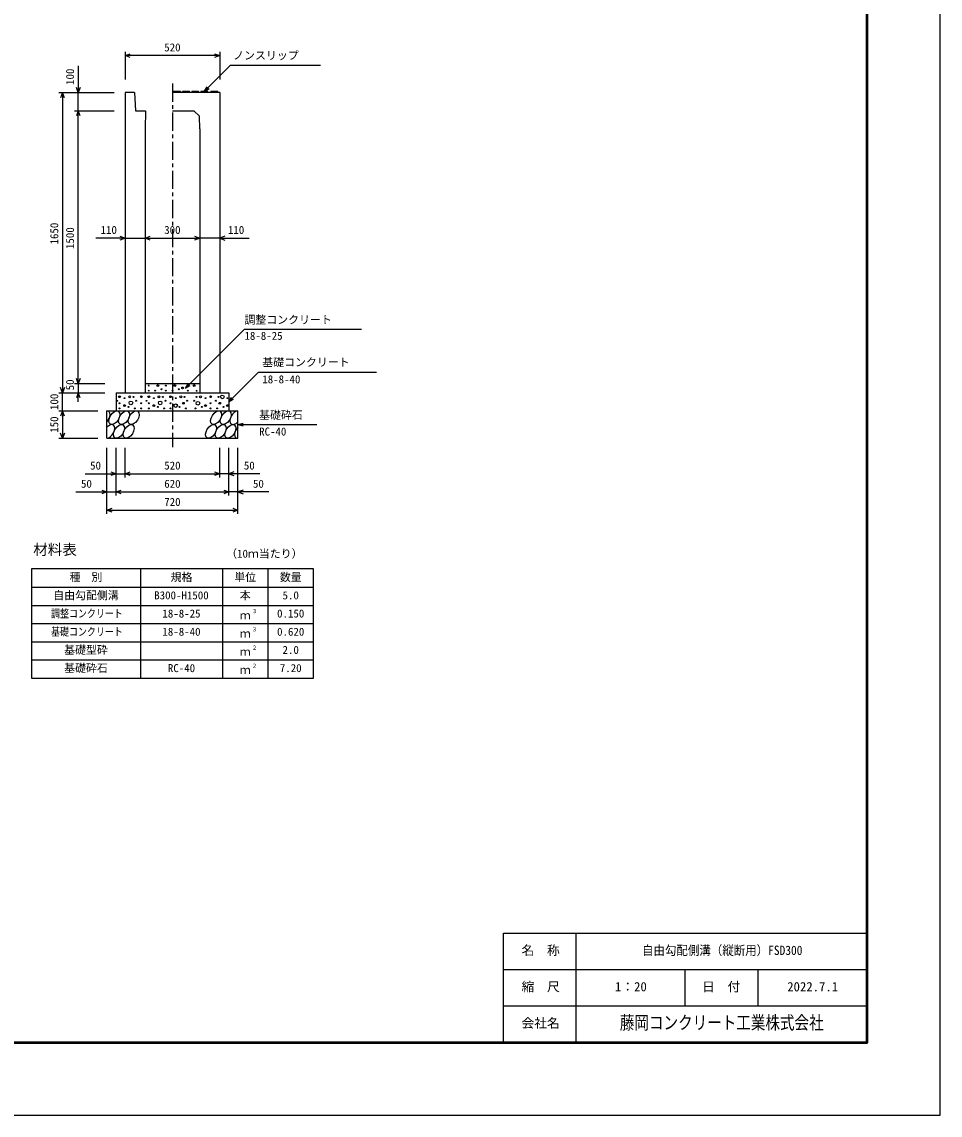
# Model space of a CAD drawing. Units: millimetres, scale not verified. Extents: x -16800 to 16800, y -5940 to 5940.
# Drawn here: x 11755 to 16800, y -5940 to 70 of the extents above; entities that cross this region are included whole.
import ezdxf
from ezdxf.enums import TextEntityAlignment as Align

# ---------------------------------------------------------------- set-up
doc = ezdxf.new("R2010")
doc.units = ezdxf.units.MM
doc.header["$LTSCALE"] = 20
doc.linetypes.add('CHAIN1', pattern=[8, 5, -1, 1, -1])
for name, color, linetype, lineweight in [('0-0_DIM', 7, 'Continuous', 25), ('0-1_Defpoints', 5, 'Continuous', 25), ('0-2_HATCH', 6, 'Continuous', 25), ('0-3_HYO', 3, 'Continuous', 25), ('0-4_HYO2', 4, 'Continuous', 25), ('0-5_OUTLINE', 3, 'Continuous', 25), ('0-6_TXT', 7, 'Continuous', 25), ('0-7_WAKU', 3, 'Continuous', 25), ('0-8_WAKU-LINE', 7, 'Continuous', 25)]:
    doc.layers.add(name, color=color, linetype=linetype, lineweight=lineweight)
doc.layers.add('0-9_WAKU-TXT', color=7, linetype='Continuous')
doc.styles.add('ＭＳ ゴシック', font='')
doc.styles.get('ＭＳ ゴシック').set_extended_font_data('MS Gothic')

msp = doc.modelspace()

# ---------------------------------------------------------------- linework, layer by layer
at = {"layer": '0-0_DIM'}
for p, q in [((12321.78, -95.58), (12321.78, -247.32)), ((12841.78, -115.58), (12321.78, -115.58)), ((12841.78, -95.58), (12841.78, -247.32)), ((12064.25, -171.63), (12064.25, -318.79)), ((12756.78, -312.29), (12899, -170.08)), ((13395.29, -170.08), (12899, -170.08)), ((12756.78, -312.29), (12771.78, -286.31)), ((12756.78, -312.29), (12782.76, -297.29)), ((11957.58, -318.79), (12260.91, -318.79)), ((11977.58, -318.79), (11977.58, -1968.79)), ((12064.25, -418.79), (12064.25, -318.79)), ((12044.25, -418.79), (12260.91, -418.79)), ((12064.25, -1918.79), (12064.25, -418.79)), ((12321.78, -1119.08), (12161.01, -1119.08)), ((12321.78, -1119.08), (12431.78, -1119.08)), ((12431.78, -1119.08), (12731.78, -1119.08)), ((12841.78, -1119.08), (12731.78, -1119.08)), ((12841.78, -1119.08), (13002.55, -1119.08)), ((13055.44, -1855.14), (12891.78, -2018.79)), ((13055.44, -1855.14), (13702.31, -1855.14)), ((12044.25, -1918.79), (12210.91, -1918.79)), ((12064.25, -1918.79), (12064.25, -1968.79)), ((12653.1, -1943.79), (12668.1, -1917.81)), ((11957.58, -1968.79), (12210.91, -1968.79)), ((11977.58, -2068.79), (11977.58, -1968.79)), ((12064.25, -2018.79), (12064.25, -1968.79)), ((12653.1, -1943.79), (12679.08, -1928.79)), ((12891.78, -2018.79), (12906.78, -1992.81)), ((12891.78, -2018.79), (12917.76, -2003.79)), ((11957.58, -2068.79), (12171.78, -2068.79)), ((11977.58, -2068.79), (11977.58, -2218.79)), ((12941.78, -2143.79), (12970.76, -2136.02)), ((12941.78, -2143.79), (13375.1, -2143.79)), ((12941.78, -2143.79), (12970.76, -2151.55)), ((11957.58, -2218.79), (12171.78, -2218.79)), ((12221.78, -2634.3), (12221.78, -2271.96)), ((12271.78, -2534.3), (12271.78, -2271.96)), ((12321.78, -2434.3), (12321.78, -2271.96)), ((12841.78, -2434.3), (12841.78, -2271.96)), ((12891.78, -2534.3), (12891.78, -2271.96)), ((12941.78, -2634.3), (12941.78, -2271.96)), ((12101.78, -2414.3), (12321.78, -2414.3)), ((12321.78, -2414.3), (12841.78, -2414.3)), ((13061.78, -2414.3), (12841.78, -2414.3)), ((12051.78, -2514.3), (12271.78, -2514.3)), ((12271.78, -2514.3), (12891.78, -2514.3)), ((13111.78, -2514.3), (12891.78, -2514.3)), ((12221.78, -2614.3), (12941.78, -2614.3))]:
    msp.add_line(p, q, dxfattribs=at)
at = {"layer": '0-0_DIM', "linetype": 'CHAIN1'}
msp.add_line((12581.78, -268.79), (12581.78, -2268.79), dxfattribs=at)
at = {"layer": '0-0_DIM'}
for points in [[(12350.01, -125.84), (12321.82, -115.58), (12350.01, -105.32)], [(12813.63, -105.32), (12841.82, -115.58), (12813.63, -125.84)], [(12074.51, -290.6), (12064.25, -318.79), (12053.99, -290.6)], [(11987.84, -346.98), (11977.58, -318.79), (11967.32, -346.98)], [(12074.51, -446.98), (12064.25, -418.79), (12053.99, -446.98)], [(12293.59, -1108.82), (12321.78, -1119.08), (12293.59, -1129.34)], [(12459.97, -1129.34), (12431.78, -1119.08), (12459.97, -1108.82)], [(12703.59, -1108.82), (12731.78, -1119.08), (12703.59, -1129.34)], [(12869.97, -1108.82), (12841.78, -1119.08), (12869.97, -1129.34)], [(12653.1, -1943.79), (12977.57, -1619.33), (13621.12, -1619.33)], [(12074.51, -1890.6), (12064.25, -1918.79), (12053.99, -1890.6)], [(11987.84, -1940.6), (11977.58, -1968.79), (11967.32, -1940.6)], [(12074.51, -1996.98), (12064.25, -1968.79), (12053.99, -1996.98)], [(11987.84, -2096.98), (11977.58, -2068.79), (11967.32, -2096.98)], [(11987.84, -2190.6), (11977.58, -2218.79), (11967.32, -2190.6)], [(12243.59, -2404.04), (12271.78, -2414.3), (12243.59, -2424.56)], [(12349.97, -2424.56), (12321.78, -2414.3), (12349.97, -2404.04)], [(12813.59, -2404.04), (12841.78, -2414.3), (12813.59, -2424.56)], [(12919.97, -2404.04), (12891.78, -2414.3), (12919.97, -2424.56)], [(12193.59, -2504.04), (12221.78, -2514.3), (12193.59, -2524.56)], [(12299.97, -2524.56), (12271.78, -2514.3), (12299.97, -2504.04)], [(12863.59, -2504.04), (12891.78, -2514.3), (12863.59, -2524.56)], [(12969.97, -2504.04), (12941.78, -2514.3), (12969.97, -2524.56)], [(12249.97, -2624.56), (12221.78, -2614.3), (12249.97, -2604.04)], [(12913.59, -2604.04), (12941.78, -2614.3), (12913.59, -2624.56)]]:
    msp.add_lwpolyline(points, dxfattribs=at)
at = {"layer": '0-1_Defpoints'}
msp.add_lwpolyline([(0, -5940), (16800, -5940), (16800, 5940), (0, 5940)], close=True, dxfattribs=at)
at = {"layer": '0-2_HATCH'}
for p, q in [((12586.78, -318.79), (12587.78, -312.29)), ((12625.78, -312.29), (12587.78, -312.29)), ((12626.78, -318.79), (12625.78, -312.29)), ((12636.78, -318.79), (12637.78, -312.29)), ((12675.78, -312.29), (12637.78, -312.29)), ((12676.78, -318.79), (12675.78, -312.29)), ((12686.78, -318.79), (12687.78, -312.29)), ((12725.78, -312.29), (12687.78, -312.29)), ((12726.78, -318.79), (12725.78, -312.29)), ((12736.78, -318.79), (12737.78, -312.29)), ((12775.78, -312.29), (12737.78, -312.29)), ((12776.78, -318.79), (12775.78, -312.29)), ((12791.78, -318.79), (12792.78, -312.29)), ((12830.78, -312.29), (12792.78, -312.29)), ((12831.78, -318.79), (12830.78, -312.29))]:
    msp.add_line(p, q, dxfattribs=at)
for centre, radius in [((12451.28, -1929.48), 2.5), ((12451.28, -1957.49), 2.5), ((12487.17, -1957.49), 2.5), ((12501.18, -1929.48), 5), ((12522.21, -1949.61), 2.5), ((12545.75, -1929.48), 2.5), ((12545.75, -1957.49), 2.5), ((12581.64, -1957.49), 2.5), ((12595.66, -1929.48), 5), ((12616.69, -1949.61), 2.5), ((12637.71, -1942.61), 5), ((12665.75, -1929.48), 2.5), ((12665.75, -1957.49), 2.5), ((12700.92, -1929.76), 5), ((12714.94, -1957.77), 2.5), ((12855.74, -1991.61), 10), ((12278.43, -2013.53), 2.5), ((12290.85, -1990.74), 5), ((12290.85, -2026.63), 2.5), ((12318.89, -2039.76), 5), ((12318.89, -1998.61), 2.5), ((12346.92, -1991.61), 5), ((12353.46, -2024.62), 10), ((12367.95, -1991.61), 2.5), ((12381.97, -2012.62), 2.5), ((12410.85, -1990.74), 5), ((12410.85, -2026.63), 2.5), ((12439.33, -2013.53), 2.5), ((12451.75, -1990.74), 5), ((12451.75, -2026.63), 2.5), ((12479.79, -2039.76), 5), ((12479.79, -1998.61), 2.5), ((12507.82, -1991.61), 5), ((12514.36, -2024.62), 10), ((12528.86, -1991.61), 2.5), ((12542.87, -2012.62), 2.5), ((12571.75, -1990.74), 5), ((12571.75, -2026.63), 2.5), ((12599.79, -2039.76), 10), ((12599.79, -1998.61), 2.5), ((12627.82, -1991.61), 5), ((12641.84, -2026.63), 5), ((12648.86, -1991.61), 2.5), ((12662.87, -2012.62), 2.5), ((12700.69, -2012.62), 2.5), ((12721.72, -2026.63), 10), ((12714.71, -1991.61), 2.5), ((12735.74, -1991.61), 5), ((12763.78, -2039.76), 5), ((12763.78, -1998.61), 2.5), ((12791.82, -1990.74), 5), ((12791.82, -2026.63), 2.5), ((12820.69, -2012.62), 2.5), ((12834.71, -1991.61), 2.5), ((12841.72, -2026.63), 5), ((12883.78, -2039.76), 5), ((12883.78, -1998.61), 2.5), ((12290.85, -2054.64), 2.5), ((12339.91, -2046.76), 2.5), ((12374.96, -2054.64), 2.5), ((12410.85, -2054.64), 2.5), ((12451.75, -2054.64), 2.5), ((12500.82, -2046.76), 2.5), ((12535.86, -2054.64), 2.5), ((12571.75, -2054.64), 2.5), ((12620.82, -2046.76), 2.5), ((12655.86, -2054.64), 2.5), ((12707.7, -2054.64), 2.5), ((12742.75, -2046.76), 2.5), ((12791.82, -2054.64), 2.5), ((12827.7, -2054.64), 2.5), ((12862.75, -2046.76), 2.5)]:
    msp.add_circle(centre, radius, dxfattribs=at)
for centre, start_param, end_param in [((12209.42, -2106.3), 4.385593, 6.6745444), ((12927.92, -2106.3), 0.3357715, 4.4411806), ((12234.74, -2181.29), 3.5111464, 7.548991), ((12953.25, -2181.29), 1.2110787, 3.5658734)]:
    msp.add_ellipse(centre, major_axis=(21.81, 35.31), ratio=0.5792, start_param=start_param, end_param=end_param, dxfattribs=at)
for centre in [(12262.63, -2106.3), (12315.84, -2106.3), (12369.04, -2106.3), (12821.51, -2106.3), (12874.72, -2106.3), (12287.95, -2181.29), (12341.16, -2181.29), (12793.62, -2181.29), (12846.83, -2181.29), (12900.04, -2181.29)]:
    msp.add_ellipse(centre, major_axis=(21.81, 35.31), ratio=0.5792, dxfattribs=at)
at = {"layer": '0-3_HYO'}
for p, q in [((12406.78, -2937.75), (12406.78, -3537.75)), ((12856.78, -2937.75), (12856.78, -3537.75)), ((13106.78, -2937.75), (13106.78, -3537.75)), ((11806.78, -3037.75), (13356.78, -3037.75))]:
    msp.add_line(p, q, dxfattribs=at)
msp.add_lwpolyline([(11806.78, -3537.75), (13356.78, -3537.75), (13356.78, -2937.75), (11806.78, -2937.75)], close=True, dxfattribs=at)
at = {"layer": '0-4_HYO2'}
for p, q in [((11806.78, -3137.75), (13356.78, -3137.75)), ((11806.78, -3237.75), (13356.78, -3237.75)), ((11806.78, -3337.75), (13356.78, -3337.75)), ((11806.78, -3437.75), (13356.78, -3437.75))]:
    msp.add_line(p, q, dxfattribs=at)
at = {"layer": '0-5_OUTLINE'}
for p, q in [((12321.78, -318.79), (12321.78, -1968.79)), ((12374.28, -318.79), (12321.78, -318.79)), ((12374.28, -318.79), (12379.28, -418.79)), ((12841.78, -318.79), (12581.78, -318.79)), ((12841.78, -318.79), (12841.78, -1968.79)), ((12379.28, -418.79), (12434.28, -418.79)), ((12434.28, -418.79), (12431.78, -518.79)), ((12581.78, -418.79), (12699.28, -418.79)), ((12699.28, -418.79), (12730.03, -448.79)), ((12731.78, -518.79), (12730.03, -448.79)), ((12431.78, -518.79), (12431.78, -1968.79)), ((12731.78, -518.79), (12731.78, -1968.79)), ((12431.78, -1918.79), (12731.78, -1918.79)), ((12271.78, -1968.79), (12271.78, -2068.79)), ((12271.78, -1968.79), (12891.78, -1968.79)), ((12321.78, -1968.79), (12431.78, -1968.79)), ((12731.78, -1968.79), (12841.78, -1968.79)), ((12891.78, -1968.79), (12891.78, -2068.79)), ((12221.78, -2218.79), (12221.78, -2068.79)), ((12221.78, -2068.79), (12941.78, -2068.79)), ((12941.78, -2218.79), (12941.78, -2068.79)), ((12221.78, -2218.79), (12941.78, -2218.79))]:
    msp.add_line(p, q, dxfattribs=at)
at = {"layer": '0-7_WAKU'}
for p, q in [((14400, -4940), (16400, -4940)), ((14400, -5540), (14400, -4940))]:
    msp.add_line(p, q, dxfattribs=at)
at = {"layer": '0-7_WAKU', "lineweight": 50}
msp.add_lwpolyline([(400, -5540), (16400, -5540), (16400, 5540), (400, 5540)], close=True, dxfattribs=at)
at = {"layer": '0-8_WAKU-LINE'}
for p, q in [((14800, -5540), (14800, -4940)), ((14400, -5140), (16400, -5140)), ((15400, -5340), (15400, -5140)), ((15800, -5340), (15800, -5140)), ((14400, -5340), (16400, -5340))]:
    msp.add_line(p, q, dxfattribs=at)

# ---------------------------------------------------------------- texts
at = {"layer": '0-0_DIM', "style": 'ＭＳ ゴシック'}
for s, p in [('520', (12536.78, -105.58)), ('ノンスリップ', (12915.71, -149.9)), ('110', (12186.86, -1109.08)), ('300', (12536.71, -1109.08)), ('110', (12886.7, -1109.08)), ('調整コンクリート', (12977.57, -1602.9)), ('18-8-25', (12977.57, -1691.18)), ('基礎コンクリート', (13075.44, -1836.4)), ('18-8-40', (13075.44, -1930.22)), ('基礎砕石', (13058.1, -2126.62)), ('RC-40', (13058.1, -2217.31)), ('50', (12129.34, -2404.3)), ('520', (12536.78, -2404.3)), ('50', (12974.22, -2404.3)), ('50', (12079.34, -2504.3)), ('620', (12536.78, -2504.3)), ('50', (13024.22, -2504.3)), ('720', (12536.78, -2604.3))]:
    msp.add_text(s, height=43.99, dxfattribs=at).set_placement(p, align=Align.BOTTOM_LEFT)
for s, p in [('100', (12054.25, -276.7)), ('1650', (11967.58, -1153.79)), ('1500', (12054.25, -1178.79)), ('50', (12054.25, -1955.46)), ('100', (11967.58, -2063.79)), ('150', (11967.58, -2188.79))]:
    msp.add_text(s, height=43.99, rotation=90, dxfattribs=at).set_placement(p, align=Align.BOTTOM_LEFT)
at = {"layer": '0-6_TXT', "style": 'ＭＳ ゴシック'}
for s, height, p in [('材料表', 58.65, (11816.78, -2877.75)), ('（10ｍ当たり）', 43.99, (12876.78, -2888.75)), ('種\u3000別', 43.99, (12016.78, -3017.75)), ('規格', 43.99, (12571.78, -3017.75)), ('単位', 43.99, (12921.78, -3017.75)), ('数量', 43.99, (13171.78, -3017.75)), ('自由勾配側溝', 43.99, (11926.78, -3117.75)), ('B300-H1500', 43.99, (12481.78, -3117.75)), ('本', 43.99, (12951.78, -3117.75)), ('5.0', 43.99, (13186.78, -3117.75)), ('18-8-25', 43.99, (12526.78, -3217.75)), ('ｍ', 43.99, (12951.78, -3227.75)), ('３', 21.99, (13017.32, -3187.38)), ('0.150', 43.99, (13156.78, -3217.75)), ('18-8-40', 43.99, (12526.78, -3317.75)), ('ｍ', 43.99, (12951.78, -3327.75)), ('３', 21.99, (13017.32, -3287.38)), ('0.620', 43.99, (13156.78, -3317.75)), ('基礎型砕', 43.99, (11986.78, -3417.75)), ('２', 21.99, (13017.32, -3387.38)), ('2.0', 43.99, (13186.78, -3417.75)), ('ｍ', 43.99, (12951.78, -3427.75)), ('基礎砕石', 43.99, (11986.78, -3517.75)), ('RC-40', 43.99, (12556.78, -3517.75)), ('ｍ', 43.99, (12951.78, -3527.75)), ('２', 21.99, (13017.32, -3487.38)), ('7.20', 43.99, (13171.78, -3517.75))]:
    msp.add_text(s, height=height, dxfattribs=at).set_placement(p, align=Align.BOTTOM_LEFT)
at = {"layer": '0-6_TXT', "style": 'ＭＳ ゴシック', "width": 0.8}
for s, p in [('調整コンクリート', (11914.78, -3217.75)), ('基礎コンクリート', (11914.78, -3317.75))]:
    msp.add_text(s, height=43.99, dxfattribs=at).set_placement(p, align=Align.BOTTOM_LEFT)
at = {"layer": '0-9_WAKU-TXT', "style": 'ＭＳ ゴシック'}
for s, p in [('名\u3000称', (14499.9, -5075)), ('縮\u3000尺', (14499.9, -5275)), ('1：20', (15013.5, -5275)), ('日\u3000付', (15491.89, -5275)), ('2022.7.1', (15960, -5275)), ('会社名', (14499.9, -5475))]:
    msp.add_text(s, height=51.32, dxfattribs=at).set_placement(p, align=Align.BOTTOM_LEFT)
for s, height, width, p in [('自由勾配側溝（縦断用）FSD300', 51.32, 0.9, (15162, -5075)), ('藤岡コンクリート工業株式会社', 73.31, 0.8, (15040, -5490))]:
    msp.add_text(s, height=height, dxfattribs=dict(at, width=width)).set_placement(p, align=Align.BOTTOM_LEFT)

doc.saveas('drawing.dxf')
